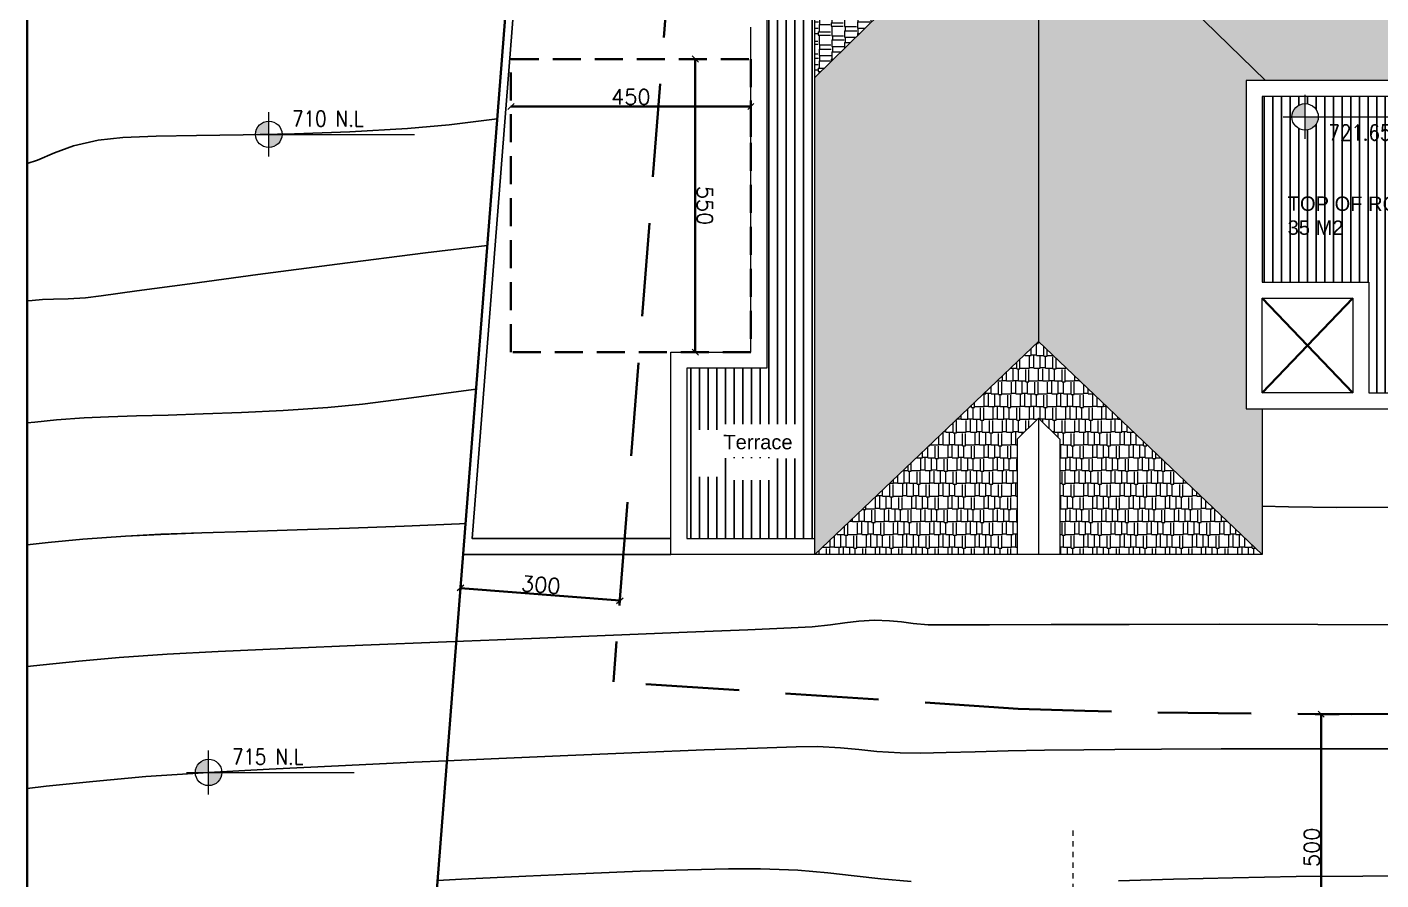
# Model space of a CAD drawing. Header units: metres. Extents: x -322116 to -321123, y -26723 to -26468.
# Drawn here: x -321178.3 to -321152.9, y -26562.96 to -26546.96 of the extents above; entities that cross this region are included whole.
import ezdxf
from ezdxf.enums import TextEntityAlignment as Align

# ---------------------------------------------------------------- set-up
doc = ezdxf.new("R2010")
doc.units = ezdxf.units.M
doc.header["$LTSCALE"] = 7
doc.header["$MEASUREMENT"] = 0
doc.header["$PDMODE"] = 34
doc.header["$PDSIZE"] = 0.5
for name, pattern in [('$0$CENTER', [2, 1.25, -0.25, 0.25, -0.25]), ('1363-TXX-A-XXX-Plots layouts-R02$0$HIDDEN', [0.375, 0.25, -0.125]), ('DASHED', [0.75, 0.5, -0.25]), ('Hidden', [9.525, 6.35, -3.175])]:
    doc.linetypes.add(name, pattern=pattern)
for name, color, linetype, lineweight in [('$0$A-ANNO-IDEN', 2, 'Continuous', 9), ('1363TRXX-AS003$0$A-FLOR-IDEN', 4, 'Continuous', 18), ('1363TRXX-AS003$0$A-FLOR-LIN0', 1, 'Continuous', 0), ('A-ANNO-TXT3', 6, 'Continuous', 30), ('A-FLOR-HIDN', 9, 'Hidden', 13), ('A-GRID-DIMS', 142, 'Continuous', 9), ('A-PATT', 8, 'Continuous', 5), ('A-WALL-BLWO', 7, 'Continuous', 40), ('L-Structure', 5, 'Continuous', 15)]:
    doc.layers.add(name, color=color, linetype=linetype, lineweight=lineweight)
for name, color, linetype in [('22-1-14-ROAD P2PFGC', 5, 'Continuous'), ('CONT-MJR', 4, 'Continuous'), ('CONT-MNR', 8, 'Continuous')]:
    doc.layers.add(name, color=color, linetype=linetype)
doc.styles.add('$0$EG_SIMPLEX', font='SIMPLEX.shx')
doc.styles.add('1363TRXX-AS003$0$EG_SIMPLEX', font='SIMPLEX.shx')
doc.styles.add('EG_SIMPLEX', font='SIMPLEX.shx')
doc.styles.get("Standard").update_dxf_attribs({"font": 'romans.shx', "height": 0.5})
doc.dimstyles.new('ERGA-M-0200', dxfattribs={"dimscale": 1.15, "dimtxt": 0.2, "dimasz": 0.2, "dimexe": 0.1, "dimexo": 0.1, "dimgap": 0.06, "dimtad": 1, "dimdec": 1, "dimlfac": 100, "dimrnd": 5, "dimdsep": 46, "dimtxsty": 'EG_SIMPLEX', "dimblk1": 'OBLIQUE', "dimblk2": 'OBLIQUE', "dimsah": 1, "dimcen": 0.3, "dimclrd": 256, "dimclre": 256, "dimclrt": 2, "dimadec": 0, "dimazin": 0, "dimtfac": 1, "dimtdec": 1, "dimtix": 1, "dimtmove": 2, "dimatfit": 3, "dimldrblk": 'OBLIQUE', "dimfxl": 1, "dimtolj": 1, "dimtzin": 0, "dimarcsym": 0})

# ---------------------------------------------------------------- blocks, each defined once
blk = doc.blocks.new('_OBLIQUE')
at = {"color": 0, "linetype": 'ByBlock'}
blk.add_line((-0.5, -0.5), (0.5, 0.5), dxfattribs=at)
blk = doc.blocks.new('*D438')
at = {"layer": 'A-GRID-DIMS', "lineweight": -2, "transparency": 16777216}
for p, q in [((-321735.268, -26752.607), (-321735.252, -26752.399)), ((-321732.27, -26752.747), (-321735.261, -26752.513)), ((-321732.277, -26752.841), (-321732.261, -26752.633))]:
    blk.add_line(p, q, dxfattribs=at)
at = {"layer": 'Defpoints', "color": 0, "transparency": 16777216}
for p in [(-321735.261, -26752.513), (-321735.277, -26752.721), (-321732.286, -26752.956)]:
    blk.add_point(p, dxfattribs=at)
at = {"layer": 'A-GRID-DIMS', "lineweight": -2, "transparency": 16777216, "xscale": 0.115, "yscale": 0.115, "zscale": 0.115}
for p, rotation in [((-321735.261, -26752.513), 175.5207004076207), ((-321732.27, -26752.747), 355.5207004076207)]:
    blk.add_blockref('_OBLIQUE', p, dxfattribs=dict(at, rotation=rotation))
at = {"layer": 'A-GRID-DIMS', "color": 2, "transparency": 16777216, "insert": (-321733.751, -26752.453), "char_height": 0.2875, "attachment_point": 5, "rotation": 355.5207, "style": 'EG_SIMPLEX'}
blk.add_mtext('\\A1;300', dxfattribs=at)
blk = doc.blocks.new('*D439')
at = {"layer": 'A-GRID-DIMS', "lineweight": -2, "transparency": 16777216}
for p, q in [((-321718.766, -26754.879), (-321719.22, -26754.879)), ((-321719.105, -26754.879), (-321719.105, -26759.879)), ((-321718.766, -26759.879), (-321719.22, -26759.879))]:
    blk.add_line(p, q, dxfattribs=at)
at = {"layer": 'Defpoints', "color": 0, "transparency": 16777216}
for p in [(-321718.651, -26754.879), (-321719.105, -26759.879), (-321718.651, -26759.879)]:
    blk.add_point(p, dxfattribs=at)
at = {"layer": 'A-GRID-DIMS', "lineweight": -2, "transparency": 16777216, "xscale": 0.115, "yscale": 0.115, "zscale": 0.115}
for p, rotation in [((-321719.105, -26754.879), 90), ((-321719.105, -26759.879), 270)]:
    blk.add_blockref('_OBLIQUE', p, dxfattribs=dict(at, rotation=rotation))
at = {"layer": 'A-GRID-DIMS', "color": 2, "transparency": 16777216, "insert": (-321719.283, -26757.379), "char_height": 0.2875, "attachment_point": 5, "rotation": 90, "style": 'EG_SIMPLEX'}
blk.add_mtext('\\A1;500', dxfattribs=at)
blk = doc.blocks.new('*U23')
blk.add_hatch(color=252).paths.add_polyline_path([(-450, 0, -0.414214), (0, 450), (0, 643), (-643, 0), (0, -643), (0, -450, -0.414214)])
at = {"linetype": '$0$CENTER'}
blk.add_line((0, 3870), (0, 643), dxfattribs=at)
blk.add_line((-450, 0), (450, 0))
blk.add_lwpolyline([(0, -450), (0, -643), (-643, 0), (0, 643), (0, 450)])
blk.add_circle((0, 0), 450)
at = {"style": '$0$EG_SIMPLEX'}
blk.add_attdef('NB', text='', height=200, dxfattribs=at).set_placement((0, 32), align=Align.BOTTOM_CENTER)
at = {"style": '$0$EG_SIMPLEX', "width": 0.5625}
blk.add_attdef('REF-F-', text='', height=200, dxfattribs=at).set_placement((-321, -274), (321, -274), align=Align.FIT)
at = {"style": '$0$EG_SIMPLEX'}
blk.add_attdef('REF', text='', height=200, dxfattribs=at).set_placement((0, -75), align=Align.TOP_CENTER)
blk = doc.blocks.new('1363TRXX-AS003$0$TAG-LEV-PL1')
h = blk.add_hatch(color=256)
h.paths.add_polyline_path([(0, 169, 0.414214), (-169, 0), (0, 0)])
h.paths.add_polyline_path([(169, 0), (0, 0), (0, -169, 0.414214)])
for p, q in [((0, -281), (0, 281)), ((-281, 0), (1859, 0))]:
    blk.add_line(p, q)
blk.add_circle((0, 0), 169)
at = {"style": '1363TRXX-AS003$0$EG_SIMPLEX', "width": 0.85}
for tag, p in [('F.F.L.', (450, 150)), ('C.L.', (450, -450))]:
    blk.add_attdef(tag, p, '', height=300, dxfattribs=at)
blk = doc.blocks.new('B1 2')
at = {"layer": 'A-WALL-BLWO'}
blk.add_lwpolyline([(-321243.3932, -26513.9378), (-321188.3932, -26513.9378), (-321188.3932, -26588.8759), (-321243.3932, -26588.8759)], close=True, dxfattribs=at)
at = {"layer": 'CONT-MJR', "flags": 128}
for points, elevation in [([(-321234.5707, -26548.6802), (-321235.472, -26548.79), (-321236.2515, -26548.863), (-321237.3372, -26548.9254), (-321238.3739, -26548.9614), (-321239.3399, -26548.9807), (-321240.2134, -26548.9927), (-321240.9727, -26549.0071), (-321241.5959, -26549.0335), (-321242.0613, -26549.0816), (-321242.5193, -26549.1877), (-321242.8761, -26549.3187), (-321243.1993, -26549.4542), (-321243.3932, -26549.5192)], 710), ([(-321235.5144, -26560.7273), (-321236.1349, -26560.7553), (-321237.5458, -26560.8216), (-321238.8504, -26560.8863), (-321239.986, -26560.9465), (-321241.1633, -26561.0255), (-321242.16, -26561.1149), (-321243.0362, -26561.2075), (-321243.3932, -26561.2465)], 715)]:
    blk.add_lwpolyline(points, dxfattribs=dict(at, elevation=elevation))
at = {"layer": 'CONT-MNR', "flags": 128}
for points, elevation in [([(-321234.7567, -26551.0549), (-321235.9165, -26551.1966), (-321237.5744, -26551.4077), (-321239.0656, -26551.6036), (-321240.3365, -26551.7745), (-321241.334, -26551.9105), (-321242.0046, -26552.0017), (-321242.2951, -26552.0384), (-321242.6248, -26552.0569), (-321242.8954, -26552.0654), (-321243.103, -26552.0728), (-321243.2998, -26552.0906), (-321243.3932, -26552.0949)], 711), ([(-321234.968, -26553.7521), (-321235.2954, -26553.7977), (-321236.2725, -26553.9304), (-321237.0992, -26554.0332), (-321237.7491, -26554.0967), (-321238.5887, -26554.1518), (-321239.3692, -26554.1912), (-321240.0888, -26554.2189), (-321240.7459, -26554.2388), (-321241.3386, -26554.2548), (-321241.8651, -26554.271), (-321242.3238, -26554.2912), (-321242.8405, -26554.3292), (-321243.2506, -26554.3717), (-321243.3932, -26554.3865)], 712), ([(-321235.1655, -26556.2731), (-321235.2754, -26556.279), (-321236.3174, -26556.3247), (-321237.3401, -26556.3625), (-321238.3256, -26556.3946), (-321239.2564, -26556.4232), (-321240.1149, -26556.4504), (-321240.8835, -26556.4785), (-321241.5445, -26556.5096), (-321242.3467, -26556.5664), (-321242.9989, -26556.6306), (-321243.3932, -26556.6736)], 713), ([(-321235.339, -26558.4878), (-321235.5218, -26558.4951), (-321237.0934, -26558.56), (-321238.5503, -26558.6224), (-321239.8039, -26558.6794), (-321240.7653, -26558.7281), (-321241.6632, -26558.7883), (-321242.4234, -26558.8565), (-321243.0917, -26558.9272), (-321243.3932, -26558.9601)], 714)]:
    blk.add_lwpolyline(points, dxfattribs=dict(at, elevation=elevation))
at = {"layer": '1363TRXX-AS003$0$A-FLOR-IDEN'}
ref = blk.add_blockref('1363TRXX-AS003$0$TAG-LEV-PL1', (-321238.8569, -26548.9711, 710), dxfattribs=dict(at, xscale=0.0014700000362087, yscale=0.0014700000362087, zscale=0.0014700000362087))
ref.add_attrib('F.F.L.', '710 N.L', (-321238.4159, -26548.8241, 710), dxfattribs={"layer": '0', "height": 0.294, "rotation": 360, "style": '1363TRXX-AS003$0$EG_SIMPLEX', "width": 0.85})
ref = blk.add_blockref('1363TRXX-AS003$0$TAG-LEV-PL1', (-321239.986, -26560.9465, 715), dxfattribs=dict(at, xscale=0.0014700000362087, yscale=0.0014700000362087, zscale=0.0014700000362087))
ref.add_attrib('F.F.L.', '715 N.L', (-321239.545, -26560.7995, 715), dxfattribs={"layer": '0', "height": 0.294, "rotation": 360, "style": '1363TRXX-AS003$0$EG_SIMPLEX', "width": 0.85})
blk = doc.blocks.new('*D37')
at = {"layer": 'A-GRID-DIMS', "lineweight": -2, "transparency": 16777216}
for p, q in [((-321638.939, -26572.053), (-321639.622, -26572.053)), ((-321639.507, -26572.053), (-321639.507, -26576.553))]:
    blk.add_line(p, q, dxfattribs=at)
at = {"layer": 'Defpoints', "color": 0, "transparency": 16777216}
for p in [(-321638.824, -26572.053), (-321639.507, -26576.553), (-321639.507, -26576.553)]:
    blk.add_point(p, dxfattribs=at)
at = {"layer": 'A-GRID-DIMS', "lineweight": -2, "transparency": 16777216, "xscale": 0.115, "yscale": 0.115, "zscale": 0.115}
for p, rotation in [((-321639.507, -26572.053), 90), ((-321639.507, -26576.553), 270)]:
    blk.add_blockref('_OBLIQUE', p, dxfattribs=dict(at, rotation=rotation))
at = {"layer": 'A-GRID-DIMS', "color": 2, "transparency": 16777216, "insert": (-321639.686, -26574.303), "char_height": 0.2875, "attachment_point": 5, "rotation": 90, "style": 'EG_SIMPLEX'}
blk.add_mtext('\\A1;450', dxfattribs=at)
blk = doc.blocks.new('*D38')
at = {"layer": 'A-GRID-DIMS', "lineweight": -2, "transparency": 16777216}
for p, q in [((-321640.398, -26573.296), (-321640.398, -26572.978)), ((-321640.398, -26573.093), (-321634.898, -26573.093)), ((-321634.898, -26573.296), (-321634.898, -26572.978))]:
    blk.add_line(p, q, dxfattribs=at)
at = {"layer": 'Defpoints', "color": 0, "transparency": 16777216}
for p in [(-321634.898, -26573.093), (-321640.398, -26573.411), (-321634.898, -26573.411)]:
    blk.add_point(p, dxfattribs=at)
at = {"layer": 'A-GRID-DIMS', "lineweight": -2, "transparency": 16777216, "xscale": 0.115, "yscale": 0.115, "zscale": 0.115, "rotation": 180}
blk.add_blockref('_OBLIQUE', (-321640.398, -26573.093), dxfattribs=at)
at = {"layer": 'A-GRID-DIMS', "lineweight": -2, "transparency": 16777216, "xscale": 0.115, "yscale": 0.115, "zscale": 0.115}
blk.add_blockref('_OBLIQUE', (-321634.898, -26573.093), dxfattribs=at)
at = {"layer": 'A-GRID-DIMS', "color": 2, "transparency": 16777216, "insert": (-321637.648, -26572.914), "char_height": 0.2875, "attachment_point": 5, "style": 'EG_SIMPLEX'}
blk.add_mtext('\\A1;550', dxfattribs=at)
blk = doc.blocks.new('bb 212')
at = {"layer": '1363TRXX-AS003$0$A-FLOR-LIN0', "transparency": 33554549}
h = blk.add_hatch(dxfattribs=at)
h.set_pattern_fill('AR-RSHKE', color=256, scale=0.02, angle=270)
h.paths.add_polyline_path([(-321336.4159, -26543.1016), (-321335.6987, -26543.8026), (-321336.4139, -26544.5016), (-321338.6118, -26544.5016), (-321338.6118, -26547.9016), (-321334.4119, -26543.8016), (-321338.6118, -26539.7016), (-321338.6118, -26543.1016)])
h = blk.add_hatch(dxfattribs=at)
h.set_pattern_fill('AR-RSHKE', color=256, scale=0.02)
h.paths.add_polyline_path([(-321322.4106, -26543.8016), (-321329.1542, -26543.8016, -0.9998551), (-321329.6503, -26543.8016), (-321334.4118, -26543.8016), (-321330.154, -26547.958), (-321326.0116, -26547.958)])
edge = h.paths.add_edge_path(flags=24)
edge.add_line((-321329.0593, -26544.3406), (-321329.0593, -26543.8506))
edge.add_line((-321329.0593, -26543.8506), (-321326.8641, -26543.8506))
edge.add_line((-321326.8641, -26543.8506), (-321326.8641, -26544.3406))
edge.add_line((-321326.8641, -26544.3406), (-321329.0593, -26544.3406))
edge.add_line((-321329.0593, -26543.7526), (-321329.0593, -26543.5566))
edge.add_line((-321329.0593, -26543.5566), (-321328.8633, -26543.5566))
edge.add_line((-321328.8633, -26543.5566), (-321328.8633, -26543.7526))
edge.add_line((-321328.8633, -26543.7526), (-321329.0593, -26543.7526))
h = blk.add_hatch(dxfattribs=at)
h.set_pattern_fill('AR-RSHKE', color=256, scale=0.02, angle=270)
h.paths.add_polyline_path([(-321334.4119, -26543.8016), (-321334.4118, -26552.8581), (-321338.6118, -26556.8581), (-321338.6118, -26547.9016)])
h = blk.add_hatch(dxfattribs=at)
h.set_pattern_fill('AR-RSHKE', color=256, scale=0.02, angle=90)
h.paths.add_polyline_path([(-321334.4118, -26543.8016), (-321330.154, -26547.958), (-321330.5119, -26547.958), (-321330.5119, -26554.1199), (-321330.2118, -26554.1199), (-321330.2118, -26556.8581), (-321334.4118, -26552.8581)])
h = blk.add_hatch(dxfattribs=at)
h.set_pattern_fill('AR-RSHKE', color=256, scale=0.02, angle=270)
h.paths.add_polyline_path([(-321326.0116, -26547.958), (-321324.3517, -26547.958), (-321324.3517, -26554.0987), (-321322.4105, -26551.8582), (-321322.4106, -26543.8016)])
h.paths.add_polyline_path([(-321329.8202, -26551.0312), (-321327.0786, -26551.0359), (-321327.0767, -26549.9426), (-321329.8183, -26549.9379)], flags=9)
h = blk.add_hatch(dxfattribs=at)
h.set_pattern_fill('AR-RSHKE', color=256, scale=0.02)
h.paths.add_polyline_path([(-321334.4118, -26552.8581), (-321338.6118, -26556.8581), (-321334.8118, -26556.8581), (-321334.8118, -26554.6894), (-321334.4118, -26554.2984), (-321334.0118, -26554.6894), (-321334.0118, -26556.8581), (-321330.2118, -26556.8581)])
at = {"layer": '22-1-14-ROAD P2PFGC', "transparency": 33554534}
h = blk.add_hatch(dxfattribs=at)
h.set_pattern_fill('ANSI31', scale=1.3, angle=45)
h.set_pattern_definition([(90, (0, 6e-11), (-0.1625, 0), [])])
h.paths.add_polyline_path([(-321325.8514, -26549.7581), (-321324.6518, -26549.7581), (-321324.6518, -26548.2581), (-321329.4087, -26548.2581), (-321329.4087, -26548.3955, -0.4142136), (-321329.1607, -26548.6436, -1), (-321329.6568, -26548.6436, -0.4142136), (-321329.4087, -26548.3955), (-321329.4087, -26548.2581), (-321330.2118, -26548.2581), (-321330.2118, -26551.7448), (-321328.2118, -26551.7448), (-321328.2118, -26553.8198), (-321325.8518, -26553.8198)])
h.paths.add_polyline_path([(-321326.6759, -26551.4805), (-321326.6759, -26550.5974), (-321326.2446, -26550.5974), (-321326.2446, -26551.4805)], flags=24)
h.paths.add_polyline_path([(-321327.8734, -26549.2467), (-321326.9903, -26549.2467), (-321326.9903, -26549.678), (-321327.8734, -26549.678)], flags=24)
edge = h.paths.add_edge_path(flags=24)
edge.add_line((-321329.0657, -26549.1826), (-321329.0657, -26548.6926))
edge.add_line((-321329.0657, -26548.6926), (-321326.8705, -26548.6926))
edge.add_line((-321326.8705, -26548.6926), (-321326.8705, -26549.1826))
edge.add_line((-321326.8705, -26549.1826), (-321329.0657, -26549.1826))
edge.add_line((-321329.0657, -26548.5946), (-321329.0657, -26548.3986))
edge.add_line((-321329.0657, -26548.3986), (-321328.8697, -26548.3986))
edge.add_line((-321328.8697, -26548.3986), (-321328.8697, -26548.5946))
edge.add_line((-321328.8697, -26548.5946), (-321329.0657, -26548.5946))
h.paths.add_polyline_path([(-321329.8019, -26550.0688), (-321326.8769, -26550.0738), (-321326.8784, -26550.9288), (-321329.8034, -26550.9238)], flags=24)
at = {"layer": 'A-FLOR-HIDN', "color": 5, "ltscale": 0.5}
for p, q in [((-321334.4119, -26543.8016, 0), (-321338.6118, -26547.9016, 0)), ((-321334.4118, -26543.8016, 0), (-321330.154, -26547.958, 0)), ((-321334.8118, -26554.6894, 0), (-321334.4118, -26554.2984, 0)), ((-321334.0118, -26554.6894, 0), (-321334.4118, -26554.2984, 0)), ((-321334.4118, -26554.2984, 0), (-321334.4118, -26556.8581, 0)), ((-321334.8118, -26554.6894, 0), (-321334.8118, -26556.8581, 0)), ((-321334.0118, -26554.6894, 0), (-321334.0118, -26556.8581, 0))]:
    blk.add_line(p, q, dxfattribs=at)
at = {"layer": 'A-FLOR-HIDN', "color": 5, "ltscale": 0.5, "elevation": 0}
for points in [[(-321330.2118, -26554.1199), (-321330.2118, -26556.8581), (-321338.6118, -26556.8581), (-321338.6118, -26539.7016), (-321318.0787, -26539.7016), (-321318.0787, -26556.8581), (-321326.7424, -26556.8581), (-321326.7424, -26554.1199)], [(-321334.4118, -26543.8016), (-321334.4118, -26552.8581), (-321330.2118, -26556.8581)], [(-321334.4118, -26552.8581), (-321338.6118, -26556.8581)]]:
    blk.add_lwpolyline(points, dxfattribs=at)
at = {"layer": 'A-WALL-BLWO', "elevation": 0}
for points in [[(-321330.2118, -26553.8198), (-321328.5118, -26552.0448)], [(-321330.2118, -26552.0448), (-321328.5118, -26553.8198)]]:
    blk.add_lwpolyline(points, dxfattribs=at)
at = {"layer": 'L-Structure', "elevation": 0}
for points in [[(-321324.3517, -26547.958), (-321330.5119, -26547.958), (-321330.5119, -26554.1199), (-321324.3517, -26554.1199)], [(-321328.2118, -26553.8198), (-321325.8518, -26553.8198), (-321325.8514, -26549.7581), (-321324.6518, -26549.7581), (-321324.6518, -26548.2581), (-321330.2118, -26548.2581), (-321330.2118, -26551.7448), (-321328.2118, -26551.7448)], [(-321330.2118, -26552.0448), (-321328.5118, -26552.0448), (-321328.5118, -26553.8198), (-321330.2118, -26553.8198)]]:
    blk.add_lwpolyline(points, close=True, dxfattribs=at)
at = {"layer": '1363TRXX-AS003$0$A-FLOR-IDEN'}
ref = blk.add_blockref('1363TRXX-AS003$0$TAG-LEV-PL1', (-321329.4087, -26548.6436), dxfattribs=dict(at, xscale=0.0014700000362087, yscale=0.0014700000362087, zscale=0.0014700000362087))
ref.add_attrib('C.L.', '721.65 R.L', (-321328.9677, -26549.0846), dxfattribs={"layer": '0', "height": 0.294, "rotation": 360, "style": '1363TRXX-AS003$0$EG_SIMPLEX', "width": 0.85})
at = {"layer": 'A-ANNO-TXT3', "lineweight": 5, "insert": (-321329.7345, -26550.1364, 0.0001), "char_height": 0.27, "attachment_point": 1, "rotation": 359.90083}
blk.add_mtext_dynamic_manual_height_columns('\\A1;{\\fArial Unicode MS|b0|i0|c0|p34;TOP OF ROOF\\P35 M2}', width=4.735794, gutter_width=3.0774, heights=[1.9622], dxfattribs=at)
blk = doc.blocks.new('mm 11')
at = {"layer": 'CONT-MJR', "elevation": 715, "flags": 128}
blk.add_lwpolyline([(-322086.37, -26560.506), (-322087.9, -26560.501), (-322089.345, -26560.502), (-322090.653, -26560.506), (-322091.771, -26560.512), (-322092.648, -26560.518), (-322093.23, -26560.521), (-322093.968, -26560.528), (-322094.649, -26560.543), (-322095.267, -26560.56), (-322095.815, -26560.575), (-322096.286, -26560.583), (-322096.675, -26560.58), (-322097.113, -26560.555), (-322097.454, -26560.517), (-322097.794, -26560.482), (-322098.231, -26560.461), (-322098.627, -26560.466), (-322099.355, -26560.489), (-322100.355, -26560.525), (-322101.562, -26560.572), (-322102.915, -26560.628), (-322104.35, -26560.69), (-322105.183, -26560.727)], dxfattribs=at)
at = {"layer": 'CONT-MNR', "flags": 128}
for points, elevation in [([(-322086.411, -26555.96), (-322087.467, -26555.97), (-322088.482, -26555.974), (-322089.388, -26555.965), (-322089.881, -26555.949)], 713), ([(-322104.834, -26556.273), (-322104.944, -26556.279), (-322105.986, -26556.325), (-322107.009, -26556.363), (-322107.994, -26556.395), (-322108.925, -26556.423), (-322109.784, -26556.45), (-322110.552, -26556.478), (-322111.213, -26556.51), (-322112.016, -26556.566), (-322112.668, -26556.631), (-322113.062, -26556.674)], 713), ([(-322086.896, -26558.178), (-322088.836, -26558.169), (-322090.687, -26558.167), (-322092.378, -26558.169), (-322093.84, -26558.173), (-322095.003, -26558.177), (-322095.797, -26558.179), (-322096.152, -26558.177), (-322096.434, -26558.153), (-322096.654, -26558.123), (-322096.874, -26558.099), (-322097.156, -26558.09), (-322097.453, -26558.106), (-322097.712, -26558.139), (-322097.986, -26558.178), (-322098.326, -26558.213), (-322098.721, -26558.233), (-322099.534, -26558.268), (-322100.676, -26558.314), (-322102.059, -26558.369), (-322103.593, -26558.431), (-322105.191, -26558.495), (-322106.762, -26558.56), (-322108.219, -26558.622), (-322109.473, -26558.679), (-322110.434, -26558.728), (-322111.332, -26558.788), (-322112.092, -26558.856), (-322112.761, -26558.927), (-322113.062, -26558.96)], 714), ([(-322086.765, -26562.888), (-322087.991, -26562.893), (-322089.244, -26562.903), (-322090.432, -26562.924), (-322091.547, -26562.952), (-322092.582, -26562.981)], 716), ([(-322096.473, -26562.993), (-322097.038, -26562.943), (-322097.537, -26562.885), (-322098.036, -26562.829), (-322098.6, -26562.784), (-322099.295, -26562.758), (-322099.9, -26562.757), (-322100.66, -26562.772), (-322101.558, -26562.801), (-322102.577, -26562.841), (-322103.699, -26562.892), (-322104.907, -26562.952), (-322105.359, -26562.975)], 716)]:
    blk.add_lwpolyline(points, dxfattribs=dict(at, elevation=elevation))
blk = doc.blocks.new('plot limit')
at = {"color": 5}
blk.add_lwpolyline([(-321725.0411, -26759.7735), (-321735.7734, -26759.0595), (-321732.8382, -26721.5907), (-321726.0304, -26721.9282), (-321722.2569, -26721.9337), (-321712.0131, -26721.5769), (-321702.1619, -26720.7671), (-321700.2699, -26757.9792), (-321703.6476, -26759.2974, -0.0276131)], format="xyb", close=True, dxfattribs=at)
at = {"color": 5, "linetype": 'DASHED', "ltscale": 0.5}
blk.add_lwpolyline([(-321703.4829, -26753.8659), (-321705.0008, -26724.0106), (-321711.838, -26724.5726), (-321722.2069, -26724.9338), (-321726.107, -26724.928), (-321730.075, -26724.7313), (-321732.3893, -26754.2736)], dxfattribs=at)
blk.add_lwpolyline([(-321704.7696, -26754.368, -0.0265265), (-321724.7933, -26754.7789), (-321732.3893, -26754.2736)], format="xyb", dxfattribs=at)
at = {"layer": '$0$A-ANNO-IDEN'}
ref = blk.add_blockref('*U23', (-321723.7671, -26761.4147, 0.0007), dxfattribs=dict(at, xscale=-0.0011249999994782, yscale=0.0011249999994782, zscale=0.0011249999994782))
ref.add_attrib('REF-F-', 'SEC', dxfattribs={"layer": '0', "height": 0.225, "rotation": 360, "style": '$0$EG_SIMPLEX', "width": 1.25}).set_placement((-321724.1287, -26761.7234, 0.0007), (-321723.4055, -26761.7234, 0.0007), align=Align.FIT)
ref.add_attrib('NB', 'AA', dxfattribs={"layer": '0', "height": 0.225, "rotation": 360, "style": '$0$EG_SIMPLEX'}).set_placement((-321723.7671, -26761.3786, 0.0007), align=Align.BOTTOM_CENTER)
at = {"layer": 'A-GRID-DIMS'}
for p1, p2, distance, picture, middle in [((-321732.2861, -26752.9557), (-321735.2769, -26752.7214), -0.2089, '*D438', (-321733.7512, -26752.4526)), ((-321718.6509, -26754.8788), (-321718.6509, -26759.8788), -0.4542, '*D439', (-321719.2834, -26757.3788))]:
    dim = blk.add_aligned_dim(p1=p1, p2=p2, distance=distance, dimstyle='ERGA-M-0200', override={"dimtxt": 0.25, "dimasz": 0.1, "dimgap": 0.03, "dimfxl": 100}, dxfattribs=at)
    dim.commit()
    dim.dimension.update_dxf_attribs({"geometry": picture, "text_midpoint": middle})
blk = doc.blocks.new('c112')
at = {"layer": 'A-WALL-BLWO', "linetype": '1363-TXX-A-XXX-Plots layouts-R02$0$HIDDEN', "lineweight": -2, "ltscale": 0.3}
blk.add_lwpolyline([(-321640.3981, -26572.0528), (-321634.8981, -26572.0528), (-321634.8981, -26576.5528), (-321640.3981, -26576.5528), (-321640.3981, -26572.0528)], dxfattribs=at)
at = {"layer": 'A-GRID-DIMS'}
dim = blk.add_linear_dim(base=(-321639.5074, -26576.5528), p1=(-321638.8236, -26572.0528), p2=(-321639.5074, -26576.5528), angle=90, dimstyle='ERGA-M-0200', override={"dimtxt": 0.25, "dimasz": 0.1, "dimgap": 0.03, "dimfxl": 100}, dxfattribs=at)
dim.commit()
dim.dimension.update_dxf_attribs({"geometry": '*D37', "text_midpoint": (-321639.6856, -26574.3028)})
dim = blk.add_linear_dim(base=(-321634.8981, -26573.0927), p1=(-321640.3981, -26573.4106), p2=(-321634.8981, -26573.4106), dimstyle='ERGA-M-0200', override={"dimtxt": 0.25, "dimasz": 0.1, "dimgap": 0.03, "dimfxl": 100}, dxfattribs=at)
dim.commit()
dim.dimension.update_dxf_attribs({"geometry": '*D38', "text_midpoint": (-321637.6481, -26572.9145)})
blk = doc.blocks.new('m 12')
at = {"layer": '22-1-14-ROAD P2PFGC', "transparency": 33554534}
h = blk.add_hatch(dxfattribs=at)
h.set_pattern_fill('ANSI31', scale=1.3, angle=45)
h.set_pattern_definition([(90, (-187.8846, 18.4578), (-0.1625, 0), [])])
h.paths.add_polyline_path([(-321388.4118, -26532.9581), (-321398.1118, -26532.9581), (-321398.1118, -26534.9081), (-321404.3118, -26534.9081), (-321404.3118, -26539.3023), (-321405.4818, -26539.3023), (-321405.4818, -26544.6581), (-321404.5118, -26544.6581), (-321404.5118, -26551.3581), (-321406.0118, -26551.3581), (-321406.0118, -26554.5581), (-321403.6118, -26554.5581), (-321403.6118, -26537.7015), (-321383.0787, -26537.7016), (-321383.0787, -26554.5581), (-321382.1603, -26554.5581), (-321382.1603, -26551.2581), (-321381.1018, -26551.2581), (-321381.1018, -26541.5581), (-321382.2287, -26541.5581), (-321382.2287, -26534.9081), (-321388.4118, -26534.9081)])
edge = h.paths.add_edge_path(flags=16)
edge.add_arc((-321394.4903, -26535.3455), 0.2481, 0, 360)
h.paths.add_polyline_path([(-321405.2533, -26553.463), (-321404.3703, -26553.463), (-321404.3703, -26553.0317), (-321405.2533, -26553.0317)], flags=16)
h.paths.add_polyline_path([(-321405.4431, -26553.3996), (-321405.4431, -26552.5166), (-321405.8743, -26552.5166), (-321405.8743, -26553.3996)], flags=16)
h.paths.add_polyline_path([(-321402.5757, -26536.7788), (-321402.5757, -26535.8584), (-321403.007, -26535.8584), (-321403.007, -26536.7788)], flags=16)
h.paths.add_polyline_path([(-321393.8213, -26536.8162), (-321392.7192, -26536.8162), (-321392.7192, -26536.3849), (-321393.8213, -26536.3849)], flags=16)
h.paths.add_polyline_path([(-321384.2889, -26536.7788), (-321384.2889, -26535.8393), (-321384.7202, -26535.8393), (-321384.7202, -26536.7788)], flags=16)
h.paths.add_polyline_path([(-321382.9583, -26539.6741), (-321382.3491, -26539.6741), (-321382.3491, -26539.2428), (-321382.9583, -26539.2428)], flags=16)
h.paths.add_polyline_path([(-321382.5318, -26544.9633), (-321381.6488, -26544.9633), (-321381.6488, -26544.532), (-321382.5318, -26544.532)], flags=16)
h.paths.add_polyline_path([(-321381.3907, -26546.8496), (-321381.3907, -26545.9666), (-321381.8219, -26545.9666), (-321381.8219, -26546.8496)], flags=16)
h.paths.add_polyline_path([(-321397.07, -26535.8562), (-321397.07, -26534.8373), (-321397.5013, -26534.8373), (-321397.5013, -26535.8562)], flags=16)
h.paths.add_polyline_path([(-321394.1228, -26535.272), (-321391.6791, -26535.272), (-321391.6791, -26534.831), (-321394.1228, -26534.831)], flags=16)
h.paths.add_polyline_path([(-321394.1228, -26535.86), (-321391.9766, -26535.86), (-321391.9766, -26535.419), (-321394.1228, -26535.419)], flags=16)
h.paths.add_polyline_path([(-321383.0049, -26547.8529), (-321381.5704, -26547.8553), (-321381.5693, -26547.215), (-321383.0038, -26547.2125)], flags=16)
h.paths.add_polyline_path([(-321405.402, -26553.0502), (-321403.9675, -26553.0527), (-321403.9664, -26552.4124), (-321405.4009, -26552.4099)], flags=16)
h.paths.add_polyline_path([(-321405.3468, -26542.1633), (-321403.9123, -26542.1658), (-321403.9112, -26541.5254), (-321405.3457, -26541.5229)], flags=16)
h.paths.add_polyline_path([(-321393.95, -26534.8473), (-321392.5154, -26534.8498), (-321392.5143, -26534.2094), (-321393.9489, -26534.207)], flags=16)
at = {"layer": '22-1-14-ROAD P2PFGC', "color": 7, "transparency": 33554534}
blk.add_line((-321406.3118, -26554.8581), (-321410.2113, -26554.8581), dxfattribs=at)
for points in [[(-321410.2113, -26554.8581), (-321408.2566, -26529.9053), (-321376.8485, -26529.9053)], [(-321406.3118, -26554.5581), (-321410.0373, -26554.5581), (-321408.1296, -26530.2053), (-321377.1337, -26530.2053)]]:
    blk.add_lwpolyline(points, dxfattribs=at)
at = {"layer": 'A-PATT', "color": 7}
for p, q in [((-321404.5118, -26544.6581), (-321404.5118, -26551.3581)), ((-321404.8118, -26551.0581, 0), (-321404.8118, -26544.9581, 0)), ((-321406.0118, -26551.3581), (-321406.0118, -26554.5581)), ((-321404.5118, -26551.3581), (-321406.0118, -26551.3581)), ((-321406.0118, -26554.5581), (-321403.6118, -26554.5581))]:
    blk.add_line(p, q, dxfattribs=at)
blk.add_lwpolyline([(-321403.6118, -26554.8581), (-321406.3118, -26554.8581), (-321406.3118, -26551.0581), (-321404.8118, -26551.0581)], dxfattribs=at)
at = {"layer": 'A-WALL-BLWO', "rotation": 270}
blk.add_blockref('c112', (-294832.759, -348185.9562), dxfattribs=at)
at = {"layer": 'A-ANNO-TXT3', "lineweight": 5, "insert": (-321405.3255, -26552.6107), "char_height": 0.27, "attachment_point": 1, "rotation": 359.90083}
blk.add_mtext_dynamic_manual_height_columns('\\A1;{\\fArial Unicode MS|b0|i0|c0|p34;Terrace}', width=4.212413, gutter_width=3.0774, heights=[2.2211], dxfattribs=at)

msp = doc.modelspace()

# ---------------------------------------------------------------- block references
at = {"layer": 'A-WALL-BLWO'}
for name, p in [('B1 2', (65.0901, 0)), ('plot limit', (565.0901, 195.0262)), ('m 12', (240.0901, -2)), ('bb 212', (175.0901, 0)), ('mm 11', (934.759, 0))]:
    msp.add_blockref(name, p, dxfattribs=at)

doc.saveas('drawing.dxf')
